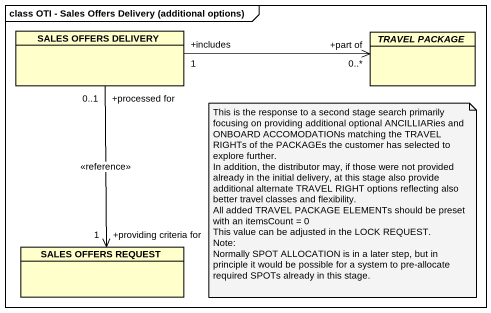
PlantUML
@startuml
mainframe class OTI - Sales Offers Delivery (additional options)
hide circle
hide empty members
class "SALES OFFERS DELIVERY" as SALES_OFFERS_DELIVERY
abstract class "TRAVEL PACKAGE" as TRAVEL_PACKAGE
class "SALES OFFERS REQUEST" as SALES_OFFERS_REQUEST
SALES_OFFERS_DELIVERY "+processed for\n0..1" --> "+providing criteria for\n1" SALES_OFFERS_REQUEST : <<reference>>
TRAVEL_PACKAGE "+part of\n0..*" <-left- "+includes\n1" SALES_OFFERS_DELIVERY
note as N1
  This is the response to a second stage search primarily focusing on providing additional optional ANCILLIARies and ONBOARD ACCOMODATIONs matching the TRAVEL RIGHTs of the PACKAGEs the customer has selected to explore further.
  In addition, the distributor may, if those were not provided already in the initial delivery, at this stage also provide additional alternate TRAVEL RIGHT options reflecting also better travel classes and flexibility.
  All added TRAVEL PACKAGE ELEMENTs should be preset with an itemsCount = 0
  This value can be adjusted in the LOCK REQUEST.
  Note:
  Normally SPOT ALLOCATION is in a later step, but in principle it would be possible for a system to pre-allocate required SPOTs already in this stage.
end note
@enduml
